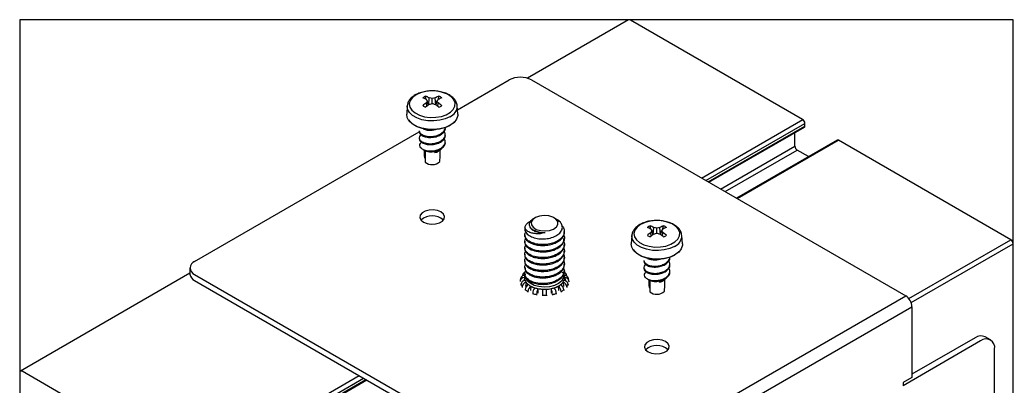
# Model space of a CAD drawing. Extents: x 0 to 6.25, y -6.86 to 0.
# Drawn here: x 0 to 6.25, y -2.31 to 0 of the extents above; entities that cross this region are included whole.
import ezdxf

# ---------------------------------------------------------------- set-up
doc = ezdxf.new("R2010")
doc.units = 0
doc.header["$LTSCALE"] = 0.5
doc.header["$MEASUREMENT"] = 0
for name, color, linetype in [('Hardware', 242, 'CONTINUOUS'), ('Housing', 150, 'CONTINUOUS'), ('Mounting', 4, 'CONTINUOUS')]:
    doc.layers.add(name, color=color, linetype=linetype)
doc.layers.add('Text-Unprinted', color=131, linetype='CONTINUOUS', plot=False)

msp = doc.modelspace()

# ---------------------------------------------------------------- linework, layer by layer
at = {"layer": 'Hardware', "transparency": 16777216}
for p, q in [((2.4932, -0.4708), (2.4889, -0.473)), ((2.5577, -0.5005), (2.5538, -0.4812)), ((2.5741, -0.5357), (2.5772, -0.4908)), ((2.5963, -0.5283), (2.5963, -0.4944)), ((2.6185, -0.5357), (2.6154, -0.4908)), ((2.6349, -0.5005), (2.6388, -0.4812)), ((2.4387, -0.5423), (2.4354, -0.5941)), ((2.5614, -0.5447), (2.5592, -0.5232)), ((2.5707, -0.5381), (2.567, -0.5114)), ((2.6219, -0.5381), (2.6256, -0.5114)), ((2.6312, -0.5447), (2.6334, -0.5232)), ((2.7572, -0.5941), (2.7538, -0.5423)), ((2.5143, -0.6981), (2.5143, -0.7037)), ((2.5143, -0.7435), (2.5143, -0.7491)), ((2.6783, -0.7264), (2.6783, -0.7208)), ((2.6783, -0.7718), (2.6783, -0.7661)), ((2.5384, -0.8165), (2.5504, -0.8234)), ((2.5456, -0.8207), (2.5456, -0.8465)), ((2.5491, -0.8711), (2.5515, -0.8729)), ((2.5515, -0.8268), (2.5515, -0.8953)), ((2.6243, -0.8325), (2.613, -0.8362)), ((2.613, -0.8362), (2.613, -0.8334)), ((2.6321, -0.8293), (2.6355, -0.8273)), ((2.6469, -0.8465), (2.6469, -0.8179)), ((3.9074, -1.2872), (3.9032, -1.2894)), ((3.9719, -1.3169), (3.968, -1.2976)), ((3.9883, -1.3521), (3.9914, -1.3072)), ((4.0105, -1.3447), (4.0105, -1.3109)), ((4.0327, -1.3521), (4.0296, -1.3072)), ((4.0491, -1.3169), (4.053, -1.2976)), ((3.853, -1.3587), (3.8496, -1.4105)), ((3.9756, -1.3611), (3.9734, -1.3397)), ((3.9849, -1.3545), (3.9812, -1.3278)), ((4.0361, -1.3545), (4.0398, -1.3278)), ((4.0454, -1.3611), (4.0476, -1.3397)), ((4.1714, -1.4105), (4.1681, -1.3587)), ((3.9285, -1.5145), (3.9285, -1.5201)), ((3.9285, -1.5599), (3.9285, -1.5655)), ((4.0925, -1.5428), (4.0925, -1.5372)), ((4.0925, -1.5882), (4.0925, -1.5825)), ((3.9526, -1.6329), (3.9646, -1.6398)), ((3.9599, -1.6371), (3.9599, -1.6629)), ((3.9633, -1.6875), (3.9657, -1.6893)), ((3.9657, -1.6432), (3.9657, -1.7117)), ((4.0385, -1.6489), (4.0272, -1.6526)), ((4.0272, -1.6526), (4.0272, -1.6498)), ((4.0463, -1.6457), (4.0497, -1.6437)), ((4.0612, -1.6629), (4.0612, -1.6344))]:
    msp.add_line(p, q, dxfattribs=at)
at = {"layer": 'Hardware', "transparency": 16777216, "flags": 128}
for points in [[(2.4942, -0.4722), (2.472, -0.4887), (2.4576, -0.5079), (2.4519, -0.5285), (2.4553, -0.5493), (2.4676, -0.569), (2.4879, -0.5863), (2.5151, -0.6001), (2.5474, -0.6096), (2.5827, -0.6141), (2.6189, -0.6135), (2.6537, -0.6076), (2.6848, -0.597), (2.7104, -0.5822), (2.7289, -0.5642), (2.739, -0.5442), (2.7401, -0.5233), (2.7322, -0.5029), (2.7158, -0.4842), (2.6918, -0.4686), (2.6619, -0.4568), (2.6278, -0.4497), (2.5918, -0.4478), (2.556, -0.451), (2.5228, -0.4593), (2.4942, -0.4722)], [(2.7078, -0.61), (2.6779, -0.6235), (2.6432, -0.6325), (2.6058, -0.6365), (2.5679, -0.6352), (2.5316, -0.6286), (2.4991, -0.6173), (2.4722, -0.6018), (2.4525, -0.583), (2.4412, -0.562), (2.4388, -0.542)], [(2.7572, -0.5941), (2.757, -0.6032), (2.75, -0.6252), (2.7341, -0.6457), (2.7101, -0.6633), (2.6796, -0.6771), (2.6442, -0.6863), (2.606, -0.6903), (2.5673, -0.689), (2.5302, -0.6823), (2.497, -0.6707), (2.4696, -0.6549), (2.4495, -0.6357), (2.4379, -0.6143), (2.4354, -0.5941)], [(2.7342, -0.6428), (2.7272, -0.6501), (2.7045, -0.6669), (2.6754, -0.68), (2.6418, -0.6888), (2.6055, -0.6926), (2.5687, -0.6913), (2.5335, -0.685), (2.5019, -0.674), (2.4759, -0.6589), (2.4568, -0.6407), (2.4496, -0.6296)], [(2.613, -0.8362), (2.6305, -0.8301), (2.6321, -0.8293)], [(3.9084, -1.2886), (3.8862, -1.3051), (3.8718, -1.3243), (3.8661, -1.3449), (3.8695, -1.3657), (3.8818, -1.3854), (3.9022, -1.4027), (3.9293, -1.4165), (3.9616, -1.426), (3.9969, -1.4305), (4.0331, -1.4299), (4.0679, -1.4241), (4.099, -1.4134), (4.1246, -1.3986), (4.1431, -1.3806), (4.1532, -1.3606), (4.1543, -1.3397), (4.1464, -1.3193), (4.13, -1.3007), (4.106, -1.285), (4.0761, -1.2732), (4.042, -1.2661), (4.006, -1.2642), (3.9702, -1.2674), (3.937, -1.2757), (3.9084, -1.2886)], [(4.122, -1.4264), (4.0921, -1.4399), (4.0574, -1.4489), (4.02, -1.4529), (3.9821, -1.4516), (3.9458, -1.445), (3.9133, -1.4337), (3.8864, -1.4182), (3.8667, -1.3994), (3.8554, -1.3784), (3.853, -1.3584)], [(4.1714, -1.4105), (4.1712, -1.4196), (4.1642, -1.4416), (4.1483, -1.4621), (4.1243, -1.4797), (4.0938, -1.4935), (4.0584, -1.5027), (4.0202, -1.5068), (3.9815, -1.5054), (3.9444, -1.4987), (3.9112, -1.4871), (3.8838, -1.4713), (3.8637, -1.4521), (3.8522, -1.4307), (3.8496, -1.4105)], [(4.1484, -1.4592), (4.1414, -1.4666), (4.1187, -1.4833), (4.0897, -1.4964), (4.056, -1.5052), (4.0197, -1.509), (3.9829, -1.5077), (3.9477, -1.5014), (3.9162, -1.4904), (3.8901, -1.4753), (3.871, -1.4571), (3.8639, -1.446)], [(4.0272, -1.6526), (4.0448, -1.6465), (4.0463, -1.6457)]]:
    msp.add_lwpolyline(points, dxfattribs=at)
at = {"layer": 'Hardware', "transparency": 16777216}
for centre, radius, start, end in [((2.5792, -0.5453), 0.069, 111.6359, 128.35873), ((2.4048, -0.8221), 0.3561, 64.31417, 68.31015), ((2.45, -0.7671), 0.3042, 65.28328, 70.04481), ((2.5043, -0.9237), 0.439, 77.90681, 80.44533), ((2.6883, -0.9237), 0.439, 99.55467, 102.09319), ((2.7426, -0.7671), 0.3042, 109.95519, 114.71672), ((2.7877, -0.8221), 0.3561, 111.68985, 115.68583), ((2.6134, -0.5453), 0.069, 51.64127, 68.3641), ((2.8062, -0.8771), 0.4315, 124.92558, 128.69702), ((2.5792, -0.4862), 0.069, 231.64127, 248.3641), ((2.8843, -0.9897), 0.5498, 123.95769, 126.94863), ((2.2399, -0.7537), 0.407, 36.53686, 38.34164), ((2.8753, -0.7222), 0.3735, 145.63068, 147.80959), ((2.7342, -1.0579), 0.5473, 104.59914, 106.67601), ((2.4584, -1.0579), 0.5473, 73.32399, 75.40086), ((2.3083, -0.9897), 0.5498, 53.05137, 56.04231), ((2.9527, -0.7537), 0.407, 141.65836, 143.46314), ((2.3173, -0.7222), 0.3735, 32.19041, 34.36932), ((2.3864, -0.8771), 0.4315, 51.30298, 55.07442), ((2.6134, -0.4862), 0.069, 291.6359, 308.35873), ((2.6785, -0.5405), 0.0754, 292.86212, 358.39537), ((2.594, -0.7112), 0.1191, 242.5703, 271.05249), ((2.6105, -0.7281), 0.1053, 271.36569, 277.51368), ((2.5958, -0.8436), 0.0681, 229.36824, 314.3594), ((3.9935, -1.3617), 0.069, 111.6359, 128.35873), ((3.8191, -1.6385), 0.3561, 64.31417, 68.31015), ((3.8642, -1.5835), 0.3042, 65.28328, 70.04481), ((3.9185, -1.7401), 0.439, 77.90681, 80.44533), ((4.1025, -1.7401), 0.439, 99.55467, 102.09319), ((4.1568, -1.5835), 0.3042, 109.95519, 114.71672), ((4.202, -1.6385), 0.3561, 111.68985, 115.68583), ((4.0276, -1.3617), 0.069, 51.64127, 68.3641), ((4.2205, -1.6935), 0.4315, 124.92558, 128.69702), ((3.9935, -1.3026), 0.069, 231.64127, 248.3641), ((4.2985, -1.8061), 0.5498, 123.95769, 126.94863), ((3.6541, -1.5701), 0.407, 36.53686, 38.34164), ((4.2895, -1.5386), 0.3735, 145.63068, 147.80959), ((4.1484, -1.8743), 0.5473, 104.59914, 106.67601), ((3.8726, -1.8743), 0.5473, 73.32399, 75.40086), ((3.7225, -1.8061), 0.5498, 53.05137, 56.04231), ((4.3669, -1.5701), 0.407, 141.65836, 143.46314), ((3.7315, -1.5386), 0.3735, 32.19041, 34.36932), ((3.8006, -1.6935), 0.4315, 51.30298, 55.07442), ((4.0276, -1.3026), 0.069, 291.6359, 308.35873), ((4.0927, -1.3569), 0.0754, 292.86212, 358.39537), ((4.0083, -1.5277), 0.1191, 242.5703, 271.05249), ((4.0247, -1.5445), 0.1053, 271.36569, 277.51368), ((4.0101, -1.66), 0.0681, 229.36824, 314.3594)]:
    msp.add_arc(centre, radius, start, end, dxfattribs=at)
for centre, major_axis, ratio, start_param, end_param in [((2.5963, -0.9049), (-0.0422, 0.08), 0.350631, 0.102597, 0.959454), ((2.5963, -0.9049), (0.0259, 0.1288), 0.337709, 4.877825, 5.249943), ((4.0105, -1.7213), (-0.0422, 0.08), 0.350631, 0.102597, 0.959454), ((4.0105, -1.7213), (0.0259, 0.1288), 0.337709, 4.877825, 5.249943)]:
    msp.add_ellipse(centre, major_axis=major_axis, ratio=ratio, start_param=start_param, end_param=end_param, dxfattribs=at)
for points, knots in [([(2.4889, -0.473), (2.4844, -0.4758), (2.4712, -0.484), (2.4549, -0.5), (2.4422, -0.5206), (2.44, -0.535), (2.439, -0.5419)], [0, 0, 0, 0, 0.164805, 0.476929, 0.750163, 1, 1, 1, 1]), ([(2.589, -0.4477), (2.5828, -0.4478), (2.5647, -0.448), (2.5358, -0.4537), (2.5101, -0.4619), (2.4971, -0.4688), (2.4932, -0.4708)], [0, 0, 0, 0, 0.177961, 0.5158, 0.855643, 1, 1, 1, 1]), ([(2.7529, -0.5427), (2.7527, -0.5378), (2.7521, -0.5253), (2.7423, -0.5065), (2.7258, -0.4875), (2.7027, -0.4713), (2.6739, -0.4585), (2.641, -0.4503), (2.6119, -0.4465), (2.5946, -0.4474), (2.589, -0.4477)], [0, 0, 0, 0, 0.085141, 0.216663, 0.35135, 0.492728, 0.638537, 0.785054, 0.931135, 1, 1, 1, 1]), ([(2.5383, -0.7258), (2.5467, -0.7288), (2.5637, -0.7347), (2.5964, -0.735), (2.6284, -0.7288), (2.6561, -0.7154), (2.673, -0.6967), (2.6803, -0.6824), (2.6782, -0.6755), (2.6782, -0.6754)], [0, 0, 0, 0, 0.16544, 0.335307, 0.498332, 0.666697, 0.835062, 0.998088, 1, 1, 1, 1]), ([(2.5383, -0.7315), (2.5467, -0.7344), (2.5637, -0.7404), (2.5964, -0.7407), (2.6284, -0.7345), (2.6561, -0.721), (2.673, -0.7023), (2.6803, -0.6881), (2.6782, -0.6811), (2.6782, -0.681)], [0, 0, 0, 0, 0.16544, 0.335307, 0.498332, 0.666697, 0.835062, 0.998088, 1, 1, 1, 1]), ([(2.5383, -0.6861), (2.5467, -0.689), (2.5637, -0.6949), (2.5927, -0.6958), (2.6098, -0.6918), (2.6162, -0.6902)], [0, 0, 0, 0, 0.376756, 0.763592, 1, 1, 1, 1]), ([(2.527, -0.7235), (2.5247, -0.725), (2.5161, -0.7305), (2.5127, -0.7437), (2.518, -0.7592), (2.5316, -0.7672), (2.5383, -0.7712)], [0, 0, 0, 0, 0.111298, 0.40203, 0.704962, 1, 1, 1, 1]), ([(2.5144, -0.6981), (2.5155, -0.7034), (2.5177, -0.714), (2.5315, -0.7219), (2.5383, -0.7258)], [0, 0, 0, 0, 0.50377, 1, 1, 1, 1]), ([(2.5144, -0.7037), (2.5155, -0.709), (2.5177, -0.7196), (2.5315, -0.7275), (2.5383, -0.7315)], [0, 0, 0, 0, 0.50377, 1, 1, 1, 1]), ([(2.5144, -0.7491), (2.5155, -0.7544), (2.5177, -0.765), (2.5315, -0.7729), (2.5383, -0.7768)], [0, 0, 0, 0, 0.50377, 1, 1, 1, 1]), ([(2.5383, -0.7712), (2.5467, -0.7741), (2.5637, -0.7801), (2.5963, -0.7804), (2.6285, -0.7742), (2.6559, -0.7607), (2.6738, -0.742), (2.6809, -0.7212), (2.6752, -0.7076), (2.6724, -0.701)], [0, 0, 0, 0, 0.143024, 0.289875, 0.430811, 0.576363, 0.721916, 0.862852, 1, 1, 1, 1]), ([(2.5383, -0.7768), (2.5467, -0.7798), (2.5637, -0.7858), (2.5964, -0.786), (2.6284, -0.7798), (2.6561, -0.7664), (2.673, -0.7477), (2.6803, -0.7334), (2.6782, -0.7265), (2.6782, -0.7264)], [0, 0, 0, 0, 0.16544, 0.335307, 0.498332, 0.666697, 0.835062, 0.998088, 1, 1, 1, 1]), ([(2.5392, -0.817), (2.5475, -0.8198), (2.5644, -0.8255), (2.5966, -0.8257), (2.6285, -0.8196), (2.6559, -0.8061), (2.6738, -0.7874), (2.6809, -0.7665), (2.6752, -0.753), (2.6724, -0.7464)], [0, 0, 0, 0, 0.141267, 0.28602, 0.427722, 0.574064, 0.720407, 0.862108, 1, 1, 1, 1]), ([(2.5392, -0.817), (2.5338, -0.8133), (2.5231, -0.8059), (2.5175, -0.7922), (2.5191, -0.7796), (2.5264, -0.7731), (2.5293, -0.7705)], [0, 0, 0, 0, 0.2742421, 0.5482544, 0.8213295, 1, 1, 1, 1]), ([(2.5962, -0.8303), (2.5964, -0.8303), (2.607, -0.8294), (2.6285, -0.8252), (2.6561, -0.8117), (2.673, -0.7931), (2.6803, -0.7788), (2.6782, -0.7719), (2.6782, -0.7718)], [0, 0, 0, 0, 0.0033917, 0.2478243, 0.5002622, 0.7527002, 0.9971327, 1, 1, 1, 1]), ([(2.6524, -0.8118), (2.6521, -0.8124), (2.6499, -0.8173), (2.6405, -0.8251), (2.6296, -0.8301), (2.6243, -0.8325)], [0, 0, 0, 0, 0.074341, 0.54717, 1, 1, 1, 1]), ([(2.5506, -0.823), (2.5535, -0.8245), (2.5602, -0.8282), (2.5766, -0.8308), (2.5902, -0.8305), (2.5962, -0.8303)], [0, 0, 0, 0, 0.2888276, 0.6803376, 1, 1, 1, 1]), ([(2.613, -0.8334), (2.6182, -0.8313), (2.6261, -0.8282), (2.6313, -0.823), (2.633, -0.8213)], [0, 0, 0, 0, 0.666313, 1, 1, 1, 1]), ([(3.9032, -1.2894), (3.8986, -1.2922), (3.8854, -1.3004), (3.8691, -1.3164), (3.8564, -1.337), (3.8542, -1.3514), (3.8532, -1.3583)], [0, 0, 0, 0, 0.164805, 0.476929, 0.750163, 1, 1, 1, 1]), ([(4.0032, -1.2641), (3.997, -1.2642), (3.9789, -1.2644), (3.95, -1.2701), (3.9243, -1.2783), (3.9113, -1.2852), (3.9074, -1.2872)], [0, 0, 0, 0, 0.177961, 0.5158, 0.855643, 1, 1, 1, 1]), ([(4.1671, -1.3591), (4.1669, -1.3542), (4.1663, -1.3417), (4.1566, -1.3229), (4.14, -1.3039), (4.1169, -1.2877), (4.0881, -1.2749), (4.0552, -1.2667), (4.0261, -1.2629), (4.0088, -1.2638), (4.0032, -1.2641)], [0, 0, 0, 0, 0.085141, 0.216663, 0.35135, 0.492728, 0.638537, 0.785054, 0.931135, 1, 1, 1, 1]), ([(3.9525, -1.5422), (3.9609, -1.5452), (3.9779, -1.5512), (4.0106, -1.5514), (4.0426, -1.5453), (4.0703, -1.5318), (4.0872, -1.5131), (4.0945, -1.4988), (4.0925, -1.4919), (4.0924, -1.4918)], [0, 0, 0, 0, 0.16544, 0.335307, 0.498332, 0.666697, 0.835062, 0.998088, 1, 1, 1, 1]), ([(3.9525, -1.5479), (3.9609, -1.5508), (3.9779, -1.5568), (4.0106, -1.5571), (4.0426, -1.5509), (4.0703, -1.5374), (4.0872, -1.5187), (4.0945, -1.5045), (4.0925, -1.4975), (4.0924, -1.4975)], [0, 0, 0, 0, 0.16544, 0.335307, 0.498332, 0.666697, 0.835062, 0.998088, 1, 1, 1, 1]), ([(3.9413, -1.5399), (3.9389, -1.5414), (3.9303, -1.5469), (3.9269, -1.5601), (3.9322, -1.5756), (3.9458, -1.5836), (3.9525, -1.5876)], [0, 0, 0, 0, 0.111298, 0.40203, 0.704962, 1, 1, 1, 1]), ([(3.9286, -1.5145), (3.9297, -1.5198), (3.9319, -1.5304), (3.9457, -1.5383), (3.9525, -1.5422)], [0, 0, 0, 0, 0.50377, 1, 1, 1, 1]), ([(3.9286, -1.5201), (3.9297, -1.5254), (3.9319, -1.536), (3.9457, -1.5439), (3.9525, -1.5479)], [0, 0, 0, 0, 0.50377, 1, 1, 1, 1]), ([(3.9525, -1.5025), (3.9609, -1.5054), (3.9779, -1.5113), (4.0069, -1.5122), (4.024, -1.5082), (4.0304, -1.5067)], [0, 0, 0, 0, 0.376756, 0.763592, 1, 1, 1, 1]), ([(3.9525, -1.5876), (3.9609, -1.5905), (3.9779, -1.5965), (4.0106, -1.5968), (4.0427, -1.5906), (4.0701, -1.5771), (4.088, -1.5585), (4.0951, -1.5376), (4.0894, -1.5241), (4.0866, -1.5174)], [0, 0, 0, 0, 0.143024, 0.289875, 0.430811, 0.576363, 0.721916, 0.862852, 1, 1, 1, 1]), ([(3.9525, -1.5932), (3.9609, -1.5962), (3.9779, -1.6022), (4.0106, -1.6024), (4.0426, -1.5963), (4.0703, -1.5828), (4.0872, -1.5641), (4.0945, -1.5498), (4.0925, -1.5429), (4.0924, -1.5428)], [0, 0, 0, 0, 0.16544, 0.335307, 0.498332, 0.666697, 0.835062, 0.998088, 1, 1, 1, 1]), ([(3.9534, -1.6334), (3.9617, -1.6362), (3.9786, -1.6419), (4.0108, -1.6421), (4.0427, -1.636), (4.0701, -1.6225), (4.088, -1.6038), (4.0951, -1.5829), (4.0894, -1.5694), (4.0866, -1.5628)], [0, 0, 0, 0, 0.141267, 0.28602, 0.427722, 0.574064, 0.720407, 0.862108, 1, 1, 1, 1]), ([(3.9286, -1.5655), (3.9297, -1.5708), (3.9319, -1.5814), (3.9457, -1.5893), (3.9525, -1.5932)], [0, 0, 0, 0, 0.50377, 1, 1, 1, 1]), ([(3.9534, -1.6334), (3.948, -1.6297), (3.9373, -1.6223), (3.9318, -1.6086), (3.9334, -1.596), (3.9406, -1.5895), (3.9435, -1.5869)], [0, 0, 0, 0, 0.2742421, 0.5482544, 0.8213295, 1, 1, 1, 1]), ([(4.0104, -1.6467), (4.0106, -1.6467), (4.0212, -1.6458), (4.0427, -1.6416), (4.0703, -1.6281), (4.0872, -1.6095), (4.0945, -1.5952), (4.0925, -1.5883), (4.0924, -1.5882)], [0, 0, 0, 0, 0.0033917, 0.2478243, 0.5002622, 0.7527002, 0.9971327, 1, 1, 1, 1]), ([(3.9648, -1.6394), (3.9677, -1.6409), (3.9744, -1.6446), (3.9908, -1.6472), (4.0044, -1.6469), (4.0104, -1.6467)], [0, 0, 0, 0, 0.2888276, 0.6803376, 1, 1, 1, 1]), ([(4.0272, -1.6498), (4.0325, -1.6477), (4.0403, -1.6446), (4.0455, -1.6395), (4.0473, -1.6377)], [0, 0, 0, 0, 0.666313, 1, 1, 1, 1]), ([(4.0666, -1.6282), (4.0663, -1.6288), (4.0641, -1.6337), (4.0547, -1.6415), (4.0438, -1.6465), (4.0385, -1.6489)], [0, 0, 0, 0, 0.074341, 0.54717, 1, 1, 1, 1])]:
    msp.add_open_spline(points, degree=3, knots=knots, dxfattribs=at)
at = {"layer": 'Housing', "transparency": 16777216}
for p, q in [((3.8314, 0), (3.1956, -0.3676)), ((4.2916, -0.9959), (4.929, -0.628)), ((4.3199, -1.0122), (4.9426, -0.6528)), ((4.334, -1.0203), (4.9427, -0.6691)), ((4.3388, -1.0231), (4.9409, -0.6754)), ((4.4122, -1.0655), (4.8795, -0.7958)), ((5.1452, -0.7576), (4.5122, -1.1232)), ((4.5163, -1.1255), (5.1531, -0.7575)), ((4.4405, -1.0818), (4.8939, -0.8201)), ((5.597, -1.7555), (6.2395, -1.3846)), ((5.6114, -1.7801), (6.2537, -1.4094)), ((1.0709, -1.5958), (0.0043, -2.2125)), ((1.098, -2.839), (2.1362, -2.2398)), ((1.1083, -2.889), (2.1843, -2.2676)), ((1.1126, -2.8632), (2.1645, -2.2561)), ((1.1126, -2.8795), (2.1786, -2.2643))]:
    msp.add_line(p, q, dxfattribs=at)
at = {"layer": 'Housing', "linetype": 'Continuous', "lineweight": 25, "transparency": 16777216}
for p, q in [((4.9285, -0.6277), (3.8443, -0.0018)), ((4.9426, -0.6686), (4.9426, -0.6522)), ((4.8794, -0.7954), (4.8794, -0.7118)), ((6.2395, -1.3846), (5.1552, -0.7586)), ((4.9655, -0.8614), (4.8936, -0.8199)), ((6.2537, -4.6426), (6.2537, -1.4091)), ((0, -2.2215), (0, -5.455)), ((1.0984, -2.8392), (0.0141, -2.2133))]:
    msp.add_line(p, q, dxfattribs=at)
for centre, radius, start, end in [((3.8384, -0.01), 0.0101, 54.38243, 114.30712), ((4.9119, -0.6536), 0.0307, 2.60548, 57.39452), ((4.9328, -0.6696), 0.00986, 305.01331, 6.29877), ((4.9101, -0.794), 0.0307, 182.60548, 237.39452), ((5.1494, -0.7668), 0.0101, 54.38243, 114.30712), ((6.223, -1.4105), 0.0307, 2.60484, 57.39501), ((0.0086, -2.2201), 0.00873, 50.7967, 189.21397)]:
    msp.add_arc(centre, radius, start, end, dxfattribs=at)
at = {"layer": 'Mounting', "linetype": 'Continuous', "lineweight": 25, "transparency": 16777216}
for p, q in [((2.7553, -0.5656), (3.0801, -0.3781)), ((3.2216, -0.3781), (5.5773, -1.738)), ((1.1002, -1.5211), (2.5146, -0.7046)), ((3.2436, -1.2463), (3.2327, -1.2526)), ((3.3793, -1.2556), (3.3632, -1.2463)), ((3.1789, -1.3134), (3.1789, -1.3178)), ((3.1789, -1.3535), (3.1789, -1.3586)), ((3.4279, -1.3382), (3.4279, -1.3331)), ((3.4279, -1.379), (3.4279, -1.3739)), ((3.1789, -1.3943), (3.1789, -1.3994)), ((3.1789, -1.4352), (3.1789, -1.4403)), ((3.4279, -1.4199), (3.4279, -1.4148)), ((3.1789, -1.476), (3.1789, -1.4811)), ((3.4279, -1.4607), (3.4279, -1.4556)), ((3.4279, -1.5015), (3.4279, -1.4964)), ((1.0709, -1.5619), (1.0709, -1.6009)), ((3.1789, -1.5168), (3.1789, -1.5219)), ((3.1789, -1.5576), (3.1789, -1.5628)), ((3.4279, -1.5423), (3.4279, -1.5372)), ((1.1002, -1.6027), (3.456, -2.9627)), ((3.1541, -1.6245), (3.1507, -1.6402)), ((3.1648, -1.6083), (3.1644, -1.6123)), ((3.1767, -1.6217), (3.1747, -1.6412)), ((3.1789, -1.5985), (3.1789, -1.6036)), ((3.4279, -1.5832), (3.4279, -1.5781)), ((3.4301, -1.6221), (3.4322, -1.6417)), ((3.4424, -1.6088), (3.4428, -1.6127)), ((1.1002, -1.6418), (3.456, -3.0017)), ((3.1503, -1.6441), (3.1499, -1.6482)), ((3.1506, -1.6404), (3.1501, -1.6445)), ((3.1541, -1.6656), (3.1537, -1.6697)), ((3.1623, -1.6802), (3.1619, -1.6844)), ((3.1867, -1.6516), (3.184, -1.679)), ((3.2168, -1.6766), (3.2148, -1.7045)), ((3.3895, -1.6768), (3.3915, -1.7048)), ((3.4199, -1.652), (3.4225, -1.6794)), ((3.4442, -1.6807), (3.4446, -1.6848)), ((3.4525, -1.666), (3.453, -1.6702)), ((3.4567, -1.6445), (3.4563, -1.6404)), ((3.4565, -1.6446), (3.457, -1.6487)), ((3.1808, -1.6989), (3.1805, -1.7031)), ((3.1987, -1.7104), (3.1984, -1.7147)), ((3.2288, -1.7231), (3.2286, -1.7274)), ((3.2531, -1.7294), (3.253, -1.7337)), ((3.2618, -1.6923), (3.2609, -1.7206)), ((3.2896, -1.734), (3.2896, -1.7383)), ((3.3163, -1.734), (3.3164, -1.7383)), ((3.3443, -1.6924), (3.3452, -1.7208)), ((3.3529, -1.7296), (3.353, -1.7339)), ((3.3773, -1.7233), (3.3775, -1.7276)), ((3.4075, -1.7107), (3.4078, -1.715)), ((3.4255, -1.6993), (3.4258, -1.7035)), ((3.456, -2.9627), (5.5773, -1.738)), ((3.4954, -3.031), (5.6167, -1.8064)), ((5.6167, -1.8064), (5.6167, -2.2516)), ((6.1115, -2.0154), (6.0777, -1.9959)), ((6.049, -2.0216), (5.5604, -2.3037)), ((6.0152, -2.0021), (5.6167, -2.2321)), ((6.1374, -3.6853), (6.1374, -2.0727)), ((5.6167, -2.2516), (5.5604, -2.2842)), ((5.5604, -2.2842), (5.5604, -2.3037))]:
    msp.add_line(p, q, dxfattribs=at)
at = {"layer": 'Mounting', "linetype": 'Continuous', "lineweight": 25, "transparency": 16777216, "flags": 128}
for points in [[(2.5411, -1.2736), (2.5633, -1.2826), (2.5895, -1.2866), (2.6165, -1.2853), (2.641, -1.2787), (2.6602, -1.2676), (2.6716, -1.2534), (2.674, -1.2378), (2.667, -1.2227), (2.6514, -1.2099), (2.6293, -1.201), (2.6031, -1.1969), (2.5761, -1.1983), (2.5516, -1.2049), (2.5324, -1.2159), (2.521, -1.2301), (2.5186, -1.2457), (2.5256, -1.2608), (2.5411, -1.2736)], [(3.3861, -1.2707), (3.3752, -1.255), (3.3556, -1.2424), (3.3297, -1.2344), (3.3007, -1.232), (3.272, -1.2355), (3.247, -1.2444), (3.2289, -1.2577), (3.2198, -1.2738), (3.2207, -1.2907), (3.2316, -1.3065), (3.2512, -1.3191), (3.2771, -1.3271), (3.3061, -1.3295), (3.3348, -1.326), (3.3598, -1.3171), (3.3779, -1.3038), (3.387, -1.2877), (3.3861, -1.2707)], [(3.4226, -1.6087), (3.421, -1.6266), (3.4104, -1.645), (3.3914, -1.6609), (3.3654, -1.6732), (3.3345, -1.6808), (3.3012, -1.6832), (3.2681, -1.6801), (3.2377, -1.6718), (3.2126, -1.659), (3.1945, -1.6427), (3.1861, -1.6276)], [(3.9554, -2.09), (3.9775, -2.099), (4.0037, -2.103), (4.0307, -2.1017), (4.0552, -2.0951), (4.0744, -2.084), (4.0859, -2.0698), (4.0882, -2.0543), (4.0812, -2.0392), (4.0657, -2.0263), (4.0435, -2.0174), (4.0173, -2.0133), (3.9903, -2.0147), (3.9658, -2.0213), (3.9466, -2.0324), (3.9352, -2.0465), (3.9328, -2.0621), (3.9398, -2.0772), (3.9554, -2.09)]]:
    msp.add_lwpolyline(points, dxfattribs=at)
at = {"layer": 'Mounting', "linetype": 'Continuous', "lineweight": 25, "transparency": 16777216}
for centre, radius, start, end in [((3.1508, -0.5146), 0.1537, 62.60967, 117.39033), ((2.5963, -1.337), 0.1033, 47.1431, 132.8569), ((3.2334, -1.3116), 0.0541, 173.61005, 239.91429), ((1.1157, -1.5619), 0.0437, 110.78342, 249.21658), ((1.121, -1.5959), 0.0503, 185.6948, 245.62534), ((3.1774, -1.6494), 0.0277, 91.4583, 168.99673), ((3.1771, -1.6338), 0.0249, 85.42506, 157.86285), ((3.1826, -1.6099), 0.0179, 99.66366, 174.84802), ((3.2206, -1.6234), 0.0439, 160.96248, 177.8663), ((3.2206, -1.6231), 0.0439, 178.21168, 201.89078), ((3.2277, -1.6258), 0.0514, 149.41869, 160.93144), ((3.4243, -1.6105), 0.0181, 5.44241, 85.11582), ((3.386, -1.6231), 0.044, 337.6009, 1.22788), ((3.4297, -1.6343), 0.0249, 21.69018, 94.38843), ((3.3864, -1.6234), 0.0437, 1.58052, 18.52193), ((3.4293, -1.6499), 0.0278, 11.00914, 88.32941), ((3.2016, -1.6459), 0.0514, 173.6504, 177.98957), ((3.1862, -1.6715), 0.0327, 101.15659, 169.46922), ((3.2155, -1.6409), 0.0662, 201.8563, 216.42956), ((3.1983, -1.6862), 0.0365, 108.59972, 170.5288), ((3.2307, -1.6191), 0.0548, 201.8563, 216.42956), ((3.2237, -1.7045), 0.0433, 120.13883, 172.61728), ((3.2486, -1.6054), 0.0772, 216.70898, 232.93264), ((3.2487, -1.7154), 0.0503, 129.4116, 174.29398), ((3.2686, -1.58), 0.1096, 232.60545, 241.77474), ((3.2862, -1.5467), 0.1473, 241.85781, 252.39677), ((3.2971, -1.7272), 0.0684, 144.07628, 176.54454), ((3.2977, -1.5124), 0.1835, 252.23173, 258.73468), ((3.3089, -1.5115), 0.1843, 281.07072, 287.55377), ((3.3202, -1.5457), 0.1483, 287.3906, 297.88191), ((3.3083, -1.7275), 0.0691, 3.40856, 35.57043), ((3.3377, -1.5792), 0.1106, 297.96359, 307.08013), ((3.3573, -1.7157), 0.0505, 5.65297, 50.28029), ((3.3577, -1.6049), 0.078, 306.75448, 322.87588), ((3.3824, -1.7048), 0.0434, 7.33092, 59.58307), ((3.3757, -1.6189), 0.0552, 323.15122, 337.64596), ((3.408, -1.6867), 0.0367, 9.43058, 71.15618), ((3.4203, -1.672), 0.0328, 10.50512, 78.61671), ((3.3908, -1.6406), 0.0667, 323.15122, 337.64596), ((3.4052, -1.6459), 0.0513, 1.46457, 6.2315), ((3.2613, -1.5936), 0.1325, 232.60545, 241.77474), ((3.2965, -1.5119), 0.2218, 252.23173, 258.73468), ((3.3522, -1.733), 0.0991, 155.74329, 177.92111), ((3.3027, -1.4871), 0.2092, 258.74125, 267.08013), ((3.6433, -1.7371), 0.3537, 173.33147, 179.48595), ((3.3034, -1.4694), 0.2649, 267.02072, 272.79729), ((3.3034, -1.4772), 0.2191, 267.02072, 272.79729), ((3.3041, -1.4867), 0.2097, 272.73889, 281.06496), ((2.9398, -1.7372), 0.3766, 0.4822, 6.2622), ((3.2523, -1.7332), 0.1006, 2.03934, 23.87455), ((3.3101, -1.5109), 0.2228, 281.07072, 287.55377), ((3.3449, -1.5927), 0.1337, 297.96359, 307.08013), ((5.5311, -1.8103), 0.0858, 2.60548, 57.39452), ((6.0518, -2.0532), 0.0629, 65.69288, 125.61758), ((4.0105, -2.1535), 0.1033, 47.1431, 132.8569), ((6.0835, -2.0639), 0.0546, 350.78596, 129.20329)]:
    msp.add_arc(centre, radius, start, end, dxfattribs=at)
for points, knots in [([(3.413, -1.2976), (3.4151, -1.2997), (3.424, -1.3086), (3.429, -1.3273), (3.4266, -1.3514), (3.4119, -1.3741), (3.3872, -1.3933), (3.3547, -1.4074), (3.3173, -1.4151), (3.2787, -1.4162), (3.2423, -1.4106), (3.2117, -1.3988), (3.1896, -1.3826), (3.1787, -1.3632), (3.1772, -1.3469), (3.1833, -1.3383), (3.1849, -1.336)], [0, 0, 0, 0, 0.024225, 0.10215, 0.181697, 0.260678, 0.33899, 0.418755, 0.496766, 0.576136, 0.655373, 0.733476, 0.813256, 0.89143, 0.970574, 1, 1, 1, 1]), ([(3.1796, -1.3056), (3.1842, -1.2946), (3.1902, -1.2802), (3.2098, -1.2708), (3.2145, -1.2685)], [0, 0, 0, 0, 0.761983, 1, 1, 1, 1]), ([(3.3073, -1.34), (3.2965, -1.3427), (3.275, -1.348), (3.2429, -1.3472), (3.2141, -1.341), (3.1917, -1.3293), (3.1816, -1.316), (3.1801, -1.308), (3.1796, -1.3056)], [0, 0, 0, 0, 0.172316, 0.344636, 0.518669, 0.716526, 0.914165, 1, 1, 1, 1]), ([(3.2063, -1.3584), (3.2165, -1.3635), (3.2371, -1.3738), (3.2776, -1.3802), (3.3192, -1.3788), (3.358, -1.3695), (3.3893, -1.3531), (3.41, -1.3321), (3.4178, -1.3082), (3.4119, -1.2849), (3.398, -1.2667), (3.3835, -1.259), (3.3787, -1.2565)], [0, 0, 0, 0, 0.111322, 0.2225, 0.330296, 0.438158, 0.543247, 0.647543, 0.750183, 0.850932, 0.951118, 1, 1, 1, 1]), ([(3.2329, -1.2528), (3.2265, -1.2572), (3.2131, -1.2662), (3.2055, -1.2836), (3.2086, -1.3013), (3.2214, -1.3163), (3.2352, -1.3231), (3.2412, -1.326)], [0, 0, 0, 0, 0.201066, 0.418309, 0.629443, 0.84065, 1, 1, 1, 1]), ([(3.3073, -1.34), (3.2956, -1.3404), (3.2744, -1.3411), (3.2473, -1.3344), (3.2271, -1.3247), (3.2151, -1.312), (3.21, -1.3022), (3.2114, -1.2975), (3.2114, -1.2975)], [0, 0, 0, 0, 0.236552, 0.425434, 0.616814, 0.808787, 0.997263, 1, 1, 1, 1]), ([(3.4236, -1.3549), (3.4241, -1.3556), (3.4293, -1.3638), (3.4286, -1.3813), (3.4202, -1.4049), (3.3996, -1.4258), (3.3704, -1.4425), (3.3348, -1.4533), (3.2962, -1.4574), (3.2585, -1.4548), (3.2248, -1.4457), (3.1984, -1.4313), (3.1823, -1.4132), (3.1766, -1.3942), (3.1819, -1.3825), (3.1842, -1.3773)], [0, 0, 0, 0, 0.008722, 0.092386, 0.177278, 0.260277, 0.344974, 0.429128, 0.512498, 0.597454, 0.680554, 0.765057, 0.849475, 0.932634, 1, 1, 1, 1]), ([(3.1792, -1.3586), (3.1801, -1.3648), (3.1818, -1.3778), (3.1987, -1.3956), (3.2248, -1.4099), (3.2585, -1.4191), (3.2962, -1.4216), (3.3348, -1.4175), (3.3703, -1.4068), (3.3998, -1.3901), (3.4194, -1.3692), (3.4286, -1.351), (3.427, -1.3406), (3.4267, -1.3383)], [0, 0, 0, 0, 0.09056, 0.188766, 0.287069, 0.383742, 0.482572, 0.579559, 0.677456, 0.775986, 0.87254, 0.971297, 1, 1, 1, 1]), ([(3.1804, -1.3178), (3.1801, -1.321), (3.1792, -1.3299), (3.1879, -1.3443), (3.2001, -1.3537), (3.2063, -1.3584)], [0, 0, 0, 0, 0.21665, 0.603915, 1, 1, 1, 1]), ([(3.2412, -1.326), (3.2444, -1.3276), (3.2554, -1.3329), (3.2778, -1.3391), (3.2978, -1.3397), (3.3073, -1.34)], [0, 0, 0, 0, 0.174008, 0.603145, 1, 1, 1, 1]), ([(3.1794, -1.3995), (3.1792, -1.3999), (3.1758, -1.4088), (3.1884, -1.4275), (3.2171, -1.4487), (3.2627, -1.4615), (3.3141, -1.4623), (3.3643, -1.4512), (3.4034, -1.4291), (3.426, -1.4033), (3.4256, -1.3858), (3.4255, -1.379)], [0, 0, 0, 0, 0.0058828, 0.135046, 0.2665841, 0.3958119, 0.5272426, 0.6566036, 0.7878528, 0.9174149, 1, 1, 1, 1]), ([(3.1793, -1.4403), (3.1791, -1.4408), (3.1776, -1.4471), (3.1834, -1.4595), (3.1969, -1.4757), (3.2193, -1.4889), (3.2477, -1.4984), (3.2802, -1.5028), (3.3145, -1.5019), (3.3479, -1.4959), (3.3781, -1.4846), (3.4028, -1.469), (3.4196, -1.4502), (3.4279, -1.4332), (3.427, -1.4229), (3.4268, -1.4199)], [0, 0, 0, 0, 0.007186, 0.09298, 0.180246, 0.267908, 0.353612, 0.441105, 0.528586, 0.614292, 0.701963, 0.789214, 0.875016, 0.962815, 1, 1, 1, 1]), ([(3.4233, -1.3974), (3.4244, -1.3992), (3.4319, -1.411), (3.4261, -1.4355), (3.4042, -1.4648), (3.3641, -1.4869), (3.3141, -1.498), (3.2626, -1.4972), (3.2174, -1.4845), (3.1873, -1.4631), (3.175, -1.4384), (3.1827, -1.4234), (3.186, -1.417)], [0, 0, 0, 0, 0.020327, 0.132948, 0.244338, 0.357178, 0.468395, 0.581392, 0.692494, 0.805583, 0.91663, 1, 1, 1, 1]), ([(3.4236, -1.4375), (3.4246, -1.4394), (3.4292, -1.4482), (3.4282, -1.465), (3.4201, -1.4859), (3.4027, -1.5047), (3.3781, -1.5203), (3.3479, -1.5316), (3.3145, -1.5377), (3.2802, -1.5385), (3.2477, -1.5341), (3.2192, -1.5247), (3.1971, -1.5114), (3.1826, -1.4952), (3.1779, -1.4774), (3.1788, -1.4647), (3.1836, -1.4588), (3.1839, -1.4583)], [0, 0, 0, 0, 0.021599, 0.096399, 0.17191, 0.245704, 0.320744, 0.396145, 0.469857, 0.545094, 0.620343, 0.694052, 0.769445, 0.844498, 0.918285, 0.99379, 1, 1, 1, 1]), ([(3.1793, -1.4811), (3.1792, -1.4817), (3.1777, -1.4881), (3.1835, -1.5006), (3.1971, -1.5167), (3.2197, -1.5299), (3.2481, -1.5393), (3.2807, -1.5437), (3.315, -1.5427), (3.3484, -1.5366), (3.3785, -1.5252), (3.4031, -1.5095), (3.4198, -1.4907), (3.428, -1.4738), (3.4271, -1.4636), (3.4268, -1.4607)], [0, 0, 0, 0, 0.0084458, 0.0942247, 0.1815209, 0.2691645, 0.3548642, 0.4423816, 0.5298388, 0.6155522, 0.7032415, 0.7904629, 0.876283, 0.9640941, 1, 1, 1, 1]), ([(3.4236, -1.4782), (3.4246, -1.4801), (3.4291, -1.4888), (3.4282, -1.5055), (3.4203, -1.5264), (3.403, -1.5453), (3.3785, -1.5609), (3.3484, -1.5723), (3.315, -1.5784), (3.2807, -1.5794), (3.2481, -1.575), (3.2196, -1.5657), (3.1973, -1.5525), (3.1828, -1.5363), (3.1779, -1.5185), (3.1787, -1.5057), (3.1836, -1.4997), (3.184, -1.4991)], [0, 0, 0, 0, 0.020689, 0.095443, 0.170949, 0.244743, 0.319742, 0.395143, 0.468845, 0.544047, 0.6193, 0.69299, 0.768352, 0.843415, 0.917174, 0.992653, 1, 1, 1, 1]), ([(3.423, -1.5628), (3.425, -1.567), (3.4318, -1.5816), (3.4216, -1.608), (3.3938, -1.6356), (3.35, -1.6548), (3.2986, -1.6623), (3.2483, -1.6579), (3.2065, -1.6422), (3.1822, -1.619), (3.1749, -1.5972), (3.1827, -1.5862), (3.1847, -1.5834)], [0, 0, 0, 0, 0.046654, 0.162121, 0.275473, 0.39093, 0.504321, 0.619704, 0.733194, 0.848436, 0.962085, 1, 1, 1, 1]), ([(3.1794, -1.5219), (3.1792, -1.5226), (3.1777, -1.5291), (3.1836, -1.5417), (3.1974, -1.5578), (3.22, -1.5709), (3.2486, -1.5802), (3.2812, -1.5845), (3.3155, -1.5835), (3.3489, -1.5773), (3.3789, -1.5658), (3.4034, -1.5501), (3.42, -1.5312), (3.428, -1.5144), (3.4271, -1.5044), (3.4268, -1.5015)], [0, 0, 0, 0, 0.009705, 0.095471, 0.182796, 0.270421, 0.356118, 0.443659, 0.531091, 0.616813, 0.70452, 0.791711, 0.87755, 0.965373, 1, 1, 1, 1]), ([(3.4236, -1.519), (3.4245, -1.5208), (3.4291, -1.5294), (3.4283, -1.546), (3.4205, -1.5669), (3.4033, -1.5858), (3.3789, -1.6016), (3.3489, -1.613), (3.3155, -1.6192), (3.2812, -1.6202), (3.2486, -1.616), (3.22, -1.6067), (3.1976, -1.5935), (3.1829, -1.5773), (3.1779, -1.5596), (3.1787, -1.5467), (3.1836, -1.5406), (3.1841, -1.54)], [0, 0, 0, 0, 0.0197786, 0.0944867, 0.169987, 0.2437821, 0.3187394, 0.39414, 0.4678341, 0.5429989, 0.6182568, 0.6919297, 0.7672598, 0.8423325, 0.9160641, 0.9915168, 1, 1, 1, 1]), ([(3.1808, -1.5627), (3.1812, -1.5693), (3.182, -1.5851), (3.2071, -1.6065), (3.2481, -1.6222), (3.2986, -1.6266), (3.3502, -1.619), (3.3933, -1.5999), (3.4227, -1.5729), (3.4257, -1.5523), (3.4271, -1.5423)], [0, 0, 0, 0, 0.096902, 0.228181, 0.357465, 0.488904, 0.618074, 0.749598, 0.878725, 1, 1, 1, 1]), ([(3.1837, -1.5836), (3.1795, -1.5873), (3.1741, -1.5921), (3.1697, -1.5974), (3.1687, -1.5986)], [0, 0, 0, 0, 0.77798, 1, 1, 1, 1]), ([(3.1795, -1.6036), (3.1793, -1.6044), (3.1775, -1.6118), (3.1851, -1.6261), (3.2026, -1.6436), (3.2307, -1.6571), (3.2654, -1.6651), (3.3035, -1.6663), (3.3418, -1.661), (3.3764, -1.649), (3.4044, -1.6314), (3.4219, -1.6099), (3.4294, -1.5929), (3.4275, -1.584), (3.4274, -1.5832)], [0, 0, 0, 0, 0.012208, 0.108754, 0.207347, 0.305156, 0.402239, 0.501064, 0.597702, 0.696085, 0.794219, 0.891029, 0.989882, 1, 1, 1, 1]), ([(3.4144, -1.5884), (3.4145, -1.5884), (3.4147, -1.5885), (3.4151, -1.5888), (3.4161, -1.5895), (3.419, -1.5925), (3.4232, -1.5987), (3.4254, -1.6044), (3.4267, -1.6079)], [0, 0, 0, 0, 0.010311, 0.02349, 0.047791, 0.129466, 0.481579, 1, 1, 1, 1]), ([(3.4386, -1.5991), (3.4349, -1.595), (3.4303, -1.5897), (3.4248, -1.585), (3.4236, -1.584)], [0, 0, 0, 0, 0.782274, 1, 1, 1, 1]), ([(3.4558, -1.6404), (3.4555, -1.6368), (3.455, -1.6316), (3.4534, -1.6266), (3.4529, -1.6251)], [0, 0, 0, 0, 0.697432, 1, 1, 1, 1])]:
    msp.add_open_spline(points, degree=3, knots=knots, dxfattribs=at)
at = {"layer": 'Text-Unprinted', "ltscale": 0.5, "transparency": 16777216}
msp.add_lwpolyline([(6.2537, 0), (0, 0), (0, -6.8642), (6.2537, -6.8642)], close=True, dxfattribs=at)

doc.saveas('drawing.dxf')
